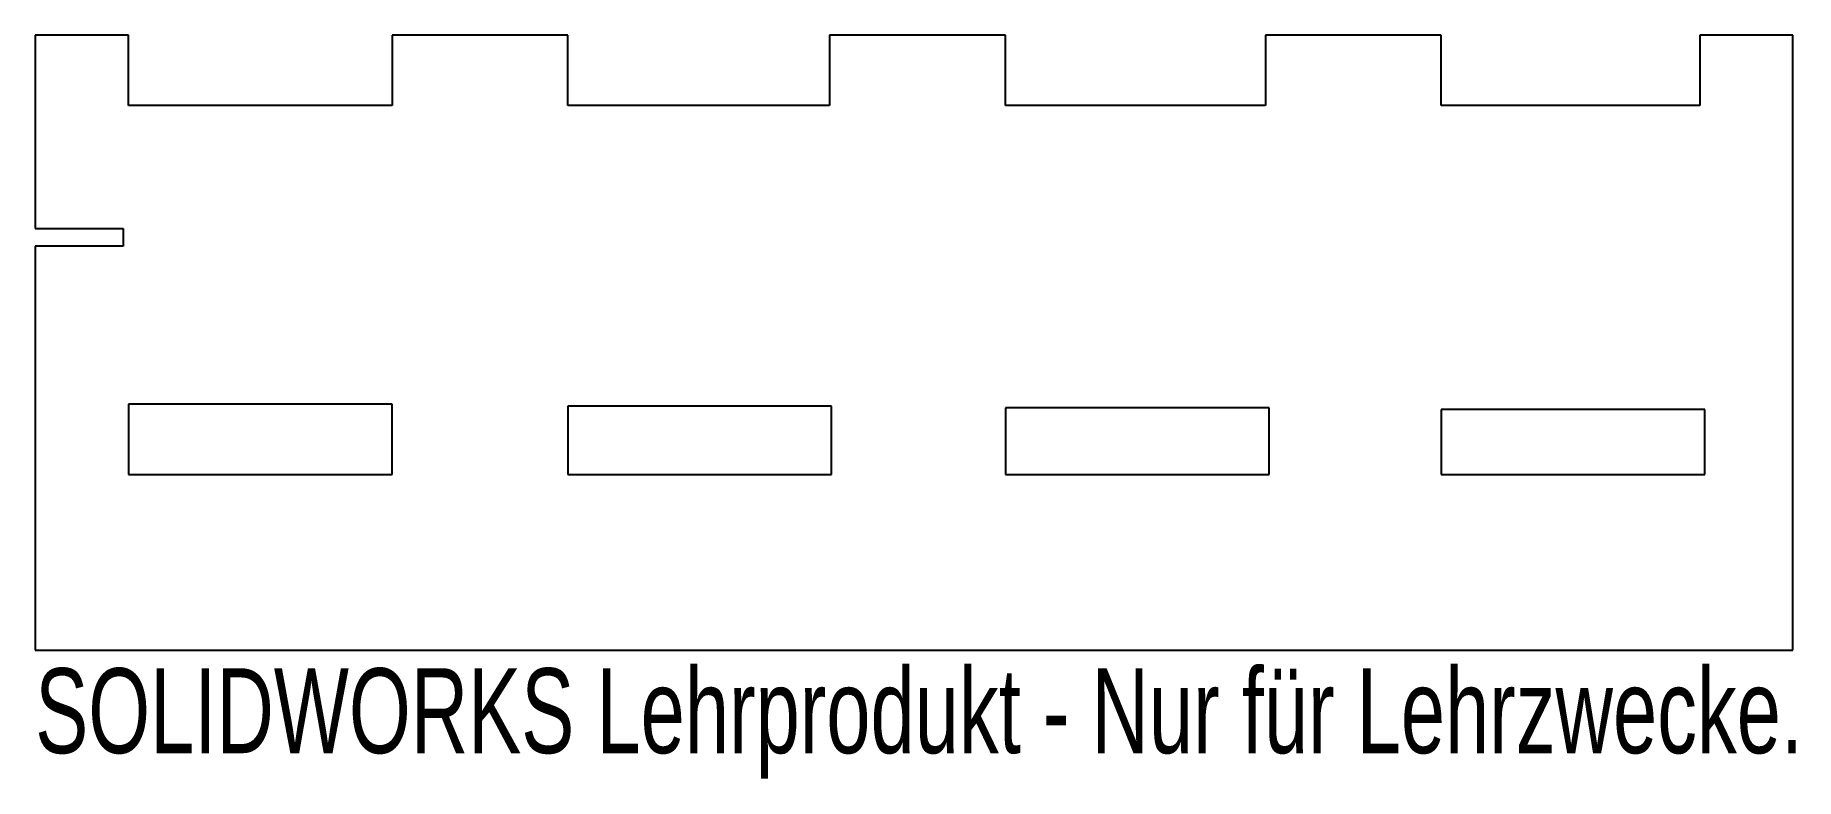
# Model space of a CAD drawing. Header units: millimetres. Extents: x 0 to 100, y -7 to 35.
import ezdxf

# ---------------------------------------------------------------- set-up
doc = ezdxf.new("R2010")
doc.units = ezdxf.units.MM
doc.styles.add('SLDTEXTSTYLE0', font='TXT', dxfattribs={"width": 0.7})

msp = doc.modelspace()

# ---------------------------------------------------------------- linework, layer by layer
at = {"color": 7, "linetype": 'Continuous', "lineweight": 25}
for p, q in [((0, 35), (0, 24)), ((5.3, 35), (0, 35)), ((5.3, 31), (5.3, 35)), ((20.3, 35), (20.3, 31)), ((30.3, 35), (20.3, 35)), ((30.3, 31), (30.3, 35)), ((45.2, 35), (45.2, 31)), ((55.2, 35), (45.2, 35)), ((55.2, 31), (55.2, 35)), ((70, 35), (70, 31)), ((80, 35), (70, 35)), ((80, 31), (80, 35)), ((94.7, 35), (94.7, 31)), ((100, 35), (94.7, 35)), ((100, 0), (100, 35)), ((20.3, 31), (5.3, 31)), ((45.2, 31), (30.3, 31)), ((70, 31), (55.2, 31)), ((94.7, 31), (80, 31)), ((0, 24), (5, 24)), ((5, 24), (5, 23)), ((5, 23), (0, 23)), ((0, 23), (0, 0)), ((20.3, 14), (5.3, 14)), ((5.3, 14), (5.3, 10)), ((20.3, 10), (20.3, 14)), ((45.3, 13.9), (30.3, 13.9)), ((30.3, 13.9), (30.3, 10)), ((45.3, 10), (45.3, 13.9)), ((70.2, 13.8), (55.2, 13.8)), ((55.2, 13.8), (55.2, 10)), ((70.2, 10), (70.2, 13.8)), ((95, 13.7), (80, 13.7)), ((80, 13.7), (80, 10)), ((95, 10), (95, 13.7)), ((5.3, 10), (20.3, 10)), ((30.3, 10), (45.3, 10)), ((55.2, 10), (70.2, 10)), ((80, 10), (95, 10)), ((0, 0), (100, 0))]:
    msp.add_line(p, q, dxfattribs=at)

# ---------------------------------------------------------------- texts
at = {"color": 7, "linetype": 'Continuous', "insert": (0, -1.02), "char_height": 4.8336, "attachment_point": 1, "style": 'SLDTEXTSTYLE0'}
msp.add_mtext('SOLIDWORKS Lehrprodukt - Nur für Lehrzwecke.', dxfattribs=at)

doc.saveas('drawing.dxf')
